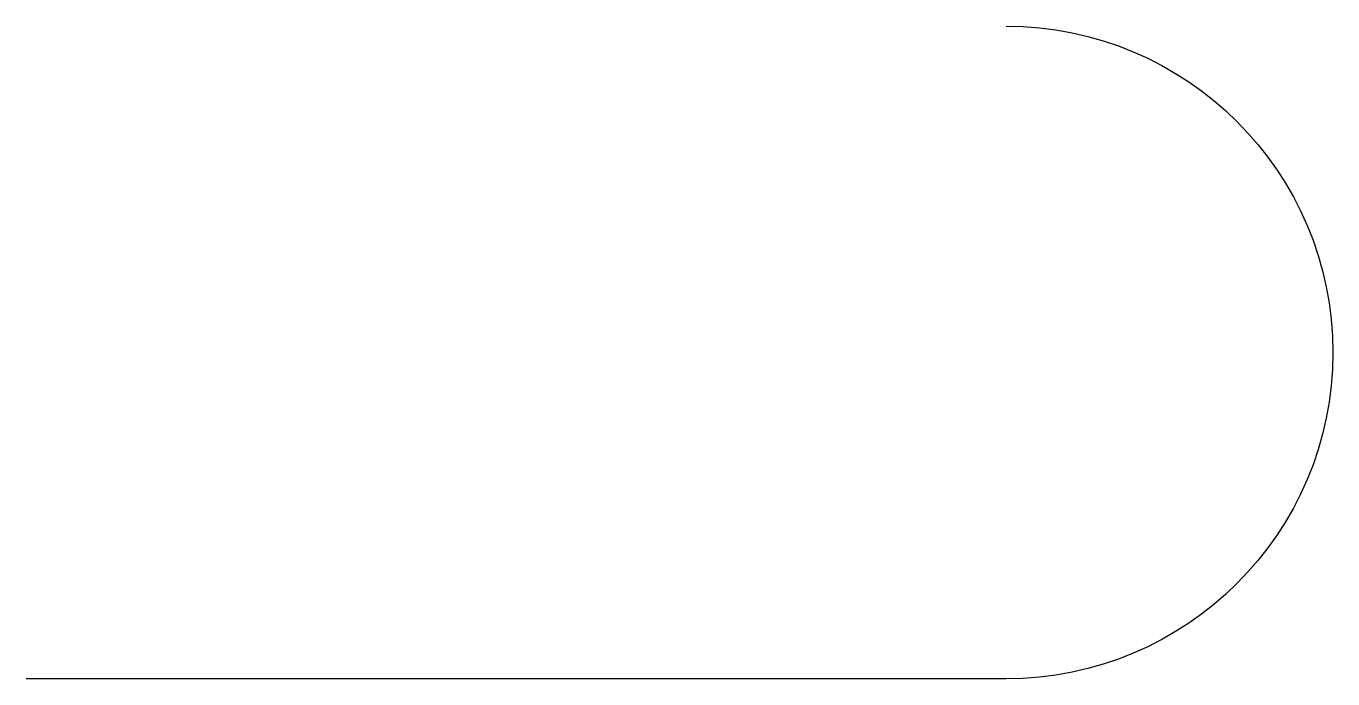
# Model space of a CAD drawing. Header units: centimetres. Extents: x 12819.91 to 12824.91, y 13762.88 to 13765.38.
import ezdxf

# ---------------------------------------------------------------- set-up
doc = ezdxf.new("R2010")
doc.units = ezdxf.units.CM
doc.header["$LTSCALE"] = 15
doc.header["$MEASUREMENT"] = 0
doc.layers.add('3', color=3, linetype='Continuous')

msp = doc.modelspace()

# ---------------------------------------------------------------- linework, layer by layer
at = {"layer": '3'}
msp.add_lwpolyline([(12823.6595, 13765.3843, -1), (12823.6595, 13762.8843), (12819.9095, 13762.8843)], format="xyb", dxfattribs=at)

doc.saveas('drawing.dxf')
